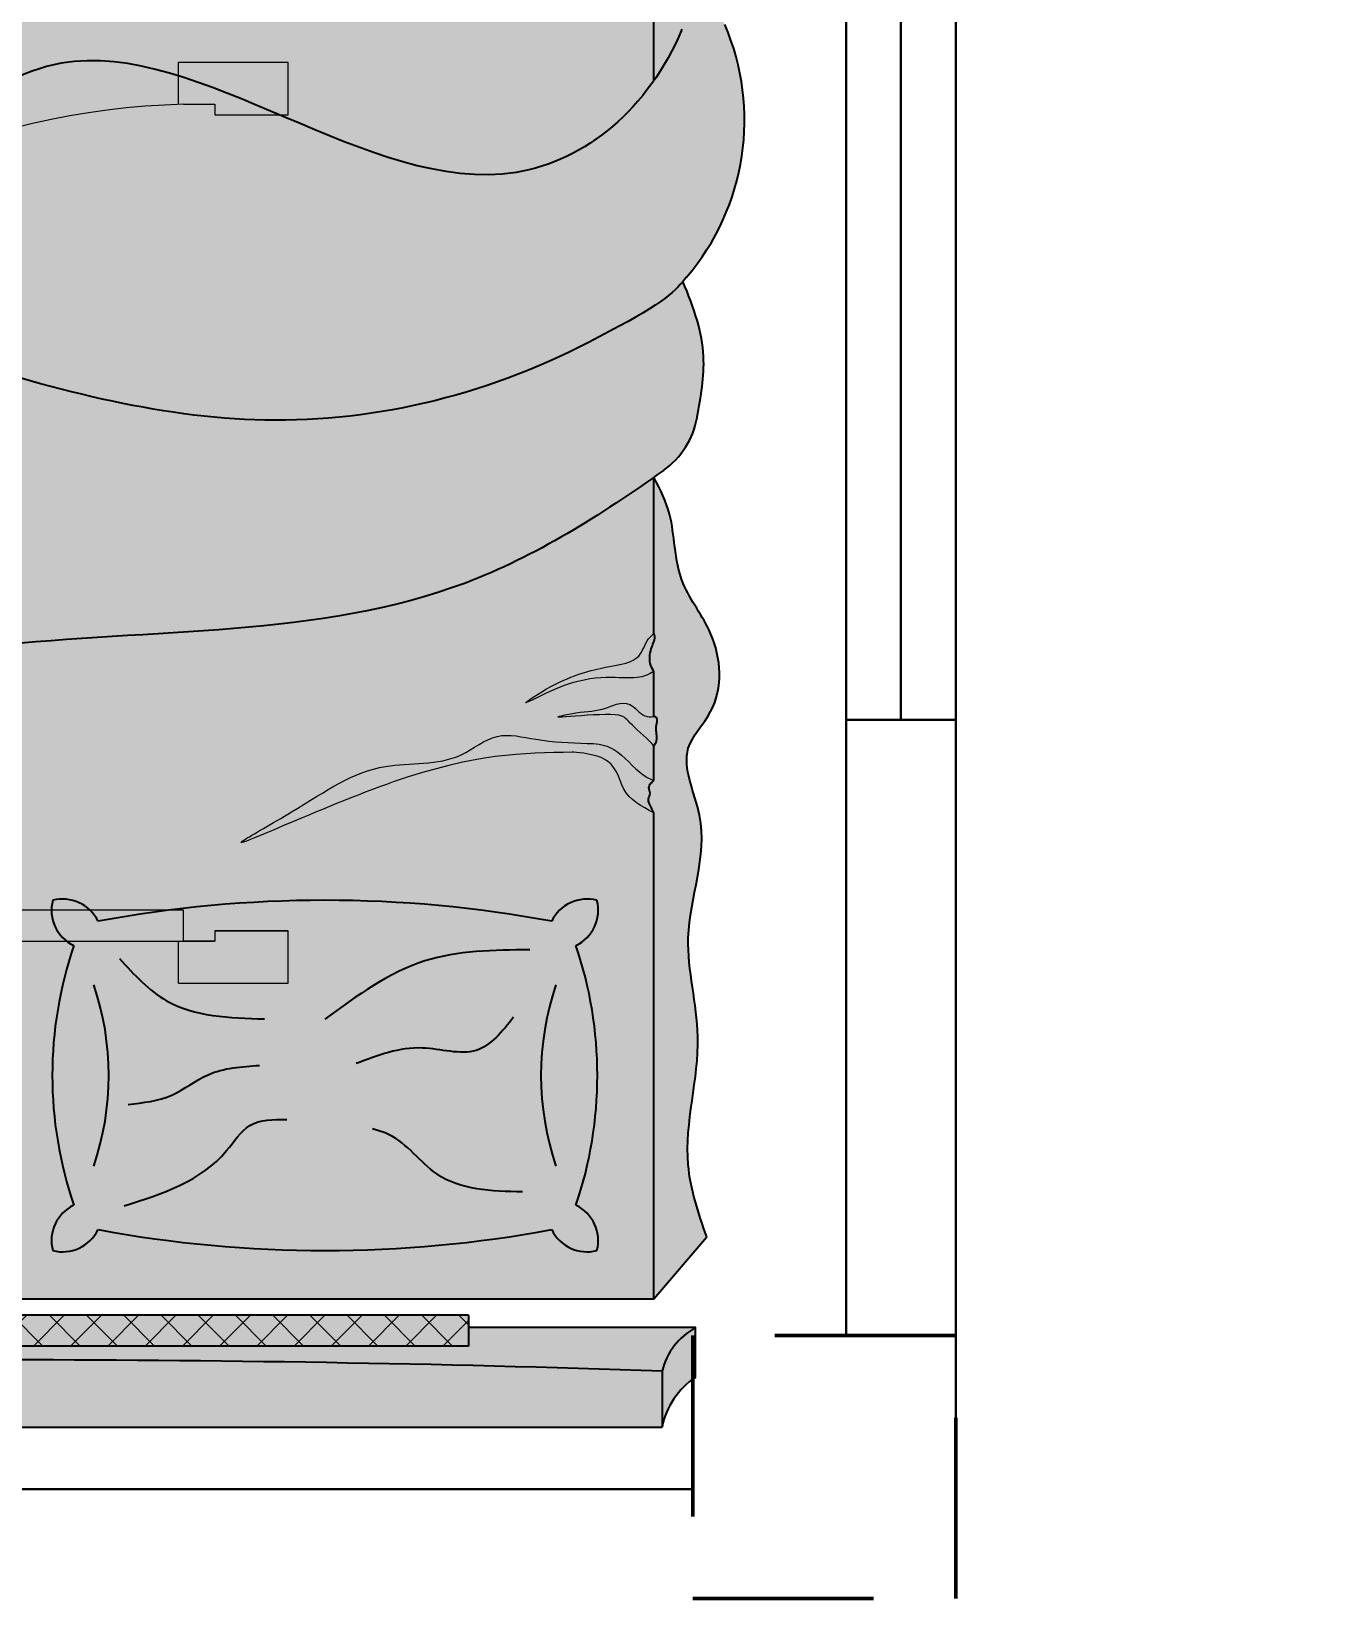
# Model space of a CAD drawing. Header units: inches. Extents: x 64086 to 138972, y -13497 to 16809.
# Drawn here: x 100528.3 to 100587.5, y -9077.8 to -9006.3 of the extents above; entities that cross this region are included whole.
import ezdxf

# ---------------------------------------------------------------- set-up
doc = ezdxf.new("R2010")
doc.units = ezdxf.units.IN
doc.header["$LTSCALE"] = 0.5
doc.header["$MEASUREMENT"] = 0
doc.header["$PDMODE"] = 2
doc.linetypes.add('DASHED', pattern=[0.75, 0.5, -0.25])
for name, color, linetype, lineweight in [('Boundary', 6, 'DASHED', 50), ('DIM', 5, 'Continuous', 13), ('estofado', 7, 'Continuous', 25), ('Light fixture', 5, 'Continuous', 13), ('railing', 30, 'Continuous', 15), ('Sheet', 7, 'Continuous', 30), ('WALL', 7, 'Continuous', 30)]:
    doc.layers.add(name, color=color, linetype=linetype, lineweight=lineweight)
doc.styles.get("Standard").update_dxf_attribs({"font": 'ARIALNB.TTF'})
doc.dimstyles.new('Column Dim', dxfattribs={"dimtxt": 9, "dimasz": 1.5, "dimexe": 13.25, "dimexo": 11, "dimgap": 1, "dimtad": 0, "dimdec": 1, "dimzin": 0, "dimdsep": 46, "dimlunit": 4, "dimtxsty": 'Standard', "dimblk": 'DIM', "dimcen": 0, "dimse1": 1, "dimse2": 1, "dimclrd": 5, "dimclre": 5, "dimclrt": 7, "dimadec": 0, "dimazin": 0, "dimtfac": 1, "dimtdec": 1, "dimtofl": 0, "dimtmove": 2, "dimatfit": 3, "dimldrblk": 'DIM', "dimfxl": 1, "dimtolj": 1, "dimtzin": 0, "dimarcsym": 0})

# ---------------------------------------------------------------- blocks, each defined once
blk = doc.blocks.new('Cama Box Regencia LOLA')
at = {"layer": 'estofado', "lineweight": 5, "ltscale": 0.2}
h = blk.add_hatch(color=256, dxfattribs=at)
h.dxf.hatch_style = 1
h.set_gradient(color1=(139, 102, 75), color2=(43, 31, 23), one_color=1, tint=0.1299999952316284)
h.paths.add_polyline_path([(-0.8097611300671588, -0.06764348262976227), (-0.8097611300671588, 0, -0.1973270565007711), (-0.8500000000000227, -0.06000000000011596), (-0.8500000000000227, -0.1200000000000045, 0.2083477308151313)])
h = blk.add_hatch(color=256, dxfattribs=at)
h.dxf.hatch_style = 1
h.set_gradient(color1=(139, 102, 75), color2=(43, 31, 23), one_color=1, tint=0.1299999952316284, name='CURVED')
h.paths.add_polyline_path([(0.8097611300672725, 0), (-0.8097611300671588, 0), (-0.8097611300671588, -0.06764348262970543, 0.01663836806749312), (0.8097611300672725, -0.0676434823212162)])
h = blk.add_hatch(color=256, dxfattribs=at)
h.dxf.hatch_style = 1
h.set_gradient(color1=(139, 102, 75), color2=(43, 31, 23), one_color=1, tint=0.1299999952316284, name='INVCURVED')
h.paths.add_polyline_path([(0.8097611299908749, -0.06764348232377415, -0.0166383680667078), (-0.8097611300671588, -0.06764348262976227, -0.2083477308153698), (-0.8500000000001364, -0.1200000000000045), (-0.5763381074484641, -0.1200000000000045), (-0.5763381074485778, -0.0977075818103117), (0.5763381073808205, -0.0977075818103117), (0.5763381073808205, -0.1200000000000045), (0.8500000000000227, -0.1200000000000045, -0.2083477318100794)])
h = blk.add_hatch(color=256, dxfattribs=at)
h.dxf.hatch_style = 1
h.set_gradient(color1=(139, 102, 75), color2=(198, 169, 149), one_color=1, tint=0.6800000071525574, name='CYLINDER')
h.paths.add_polyline_path([(0.5763381073808205, -0.09770758181036854), (-0.5763381074484641, -0.0977075818103117), (-0.5763381074485778, -0.1348263709859339), (0.5763381073808205, -0.134826370985877)])
h = blk.add_hatch(dxfattribs=at)
h.set_pattern_fill('ANSI37,_O', color=256, scale=0.01)
h.set_pattern_definition([(45, (-24.74368160026529, -44.17612681992631), (-0.02245064030267288, 0.02245064030267288), []), (135, (-24.74368160026529, -44.17612681992631), (-0.02245064030267288, -0.02245064030267288), [])])
h.paths.add_polyline_path([(0.5763381073808205, -0.09770758181036854), (-0.5763381074484641, -0.0977075818103117), (-0.5763381074485778, -0.1348263709859339), (0.5763381073808205, -0.134826370985877)])
h = blk.add_hatch(color=256, dxfattribs=at)
h.dxf.hatch_style = 1
h.set_gradient(color1=(240, 232, 219), color2=(213, 190, 154), one_color=1, tint=0.7200000286102295)
edge = h.paths.add_edge_path()
edge.add_line((-0.8000000000000682, -0.1548023628405417), (-0.863597199697665, -0.2293271111754507))
edge.add_spline(control_points=[(-0.8635971996977787, -0.2293271111754507), (-0.8537222782123308, -0.258285373872468), (-0.8269013755602828, -0.3369378214810581), (-0.867491287656776, -0.459593275833015), (-0.8253488717912205, -0.6001498518888297), (-0.8771423076391329, -0.7139760714239287), (-0.8243323781925938, -0.8129899320257437), (-0.8850449872877562, -0.8716602542656915), (-0.879518062107536, -0.9542863467743246), (-0.8339551707063038, -1.008464155856984), (-0.824567292460074, -1.0599846301198), (-0.8208601923470269, -1.10465588717409), (-0.8073908324747663, -1.131238421004809), (-0.7999999999999545, -1.1458246415948)], knot_values=[0, 0, 0, 0, 0.09018023105643881, 0.2449351320798513, 0.3646438241986237, 0.5132330690395209, 0.5950634960661151, 0.646820388242338, 0.740988272125753, 0.8098674202588054, 0.8551784313864677, 0.8950360916221497, 0.9434986994854019, 0.9434986994854019, 0.9434986994854019, 0.9434986994854019], degree=3, periodic=0)
edge.add_line((-0.7999999999999545, -1.145824641594857), (-0.7999999999999545, -0.9571831923306604))
edge.add_spline(control_points=[(-0.8000000000001819, -0.9571831923294098), (-0.8003674620557604, -0.9560020588672273), (-0.8014778173377408, -0.9524330433489467), (-0.799534669348418, -0.9460450666617248), (-0.7963405736333016, -0.9382358308520793), (-0.7944188048602427, -0.928904014738464), (-0.7953122817383473, -0.919068339148339), (-0.7985341887020923, -0.9137677522519994), (-0.7999999999999545, -0.911356242470788)], knot_values=[0, 0, 0, 0, 0.003660913003178494, 0.01106213289003575, 0.01903160760236745, 0.02928736128191212, 0.03932861524520086, 0.04771003989559683, 0.04771003989559683, 0.04771003989559683, 0.04771003989559683], degree=3, periodic=0)
edge.add_line((-0.8000000000000682, -0.9113562424705037), (-0.7999999999999545, -0.8573491405791174))
edge.add_spline(control_points=[(-0.7999999999999545, -0.8573491405791174), (-0.8011509914009594, -0.8570771933481751), (-0.804102924754261, -0.8563797336621519), (-0.8039036519178353, -0.8498286502876908), (-0.8010279369466389, -0.841359554256826), (-0.805623441450507, -0.8302818657685407), (-0.8013184817582442, -0.8238273834048186), (-0.7999999999999545, -0.8218505664625013)], knot_values=[0, 0, 0, 0, 0.00323058810341826, 0.008285449190587369, 0.01595143776938798, 0.03158668717773788, 0.03848939718788134, 0.03848939718788134, 0.03848939718788134, 0.03848939718788134], degree=3, periodic=0)
edge.add_line((-0.7999999999999545, -0.8218505664625582), (-0.7999999999999545, -0.7800193173444541))
edge.add_spline(control_points=[(-0.7999999999999545, -0.7800193173443404), (-0.7985416092056994, -0.7788853679199974), (-0.7956241855360986, -0.7766169698310819), (-0.7929439183725435, -0.7707329795046576), (-0.7969680334608711, -0.7644035258254576), (-0.7912681985083054, -0.7566015403456845), (-0.7963938877088594, -0.7483952775559715), (-0.798936373489596, -0.7431699116222603), (-0.7999999999998408, -0.740983925853925)], knot_values=[0, 0, 0, 0, 0.005548127908248948, 0.01109869847316836, 0.01747460509478682, 0.02515561728524743, 0.03551924628982295, 0.04297298497359907, 0.04297298497359907, 0.04297298497359907, 0.04297298497359907], degree=3, periodic=0)
edge.add_line((-0.7999999999999545, -0.740983925853584), (-0.8000000000000682, -0.1548023628405417))
h = blk.add_hatch(color=256, dxfattribs=at)
h.dxf.hatch_style = 1
h.set_gradient(color1=(240, 232, 219), color2=(213, 190, 154), one_color=1, tint=0.7200000286102295, name='CURVED')
edge = h.paths.add_edge_path()
edge.add_spline(control_points=[(0.343533776195045, -0.8455058148597345), (0.2879313990920309, -0.8167160606696484), (0.2054770794474052, -0.7744470032542381), (0.09541933947593861, -0.7742416952675626), (-0.08853635023285733, -0.7276964167006668), (0.2428192566063672, -0.7672518992321216), (0.345087521536243, -0.8076697826234067), (0.3825206986321064, -0.8228555492498799)], knot_values=[0.005631510335742829, 0.005631510335742829, 0.005631510335742829, 0.005631510335742829, 0.1860138916206105, 0.2660015162584448, 0.3570871810327863, 0.5963901805690979, 0.7397317389089879, 0.7397317389089879, 0.7397317389089879, 0.7397317389089879], degree=3, periodic=0)
edge.add_spline(control_points=[(0.3825206986325611, -0.8228555492497662), (0.3974221570828149, -0.8135511441712424), (0.4121061736600495, -0.8037181558521524), (0.426684990653257, -0.7937075488799223)], knot_values=[1.358237767273279, 1.358237767273279, 1.358237767273279, 1.358237767273279, 1.409915662372559, 1.409915662372559, 1.409915662372559, 1.409915662372559], degree=3, periodic=0)
edge.add_spline(control_points=[(0.4266849905698109, -0.7937075489369931), (0.3998777739682282, -0.7821381809783361), (0.3476761897024971, -0.7634757898491671), (0.2670618099601825, -0.7565375622627357), (0.08357250727965493, -0.7192994417154637), (0.288524529784695, -0.7446405493717521), (0.4247448861246994, -0.7759943071475277), (0.4449816270193878, -0.7810438091316882)], knot_values=[0.1043639306803623, 0.1043639306803623, 0.1043639306803623, 0.1043639306803623, 0.1896363068641149, 0.2696239315019491, 0.3607095962762907, 0.6000125958126024, 0.6446217338078728, 0.6446217338078728, 0.6446217338078728, 0.6446217338078728], degree=3, periodic=0)
edge.add_spline(control_points=[(0.4449816270197289, -0.7810438091316882), (0.5029779388527231, -0.7406836481117693), (0.5966687145296419, -0.6736247633211292), (0.7071737530245628, -0.6656573253703186), (0.75170124833312, -0.667223830225339)], knot_values=[1.431590322817981, 1.431590322817981, 1.431590322817981, 1.431590322817981, 1.63814180148235, 1.770695287284994, 1.770695287284994, 1.770695287284994, 1.770695287284994], degree=3, periodic=0)
edge.add_arc((0.7481853615017826, -0.7671620038117339), 0.09999999999998879, 58.79200339781369, 87.98512997550938, ccw=False)
edge.add_line((0.8000000000000682, -0.6816328085782288), (0.8000000000000682, -0.154802362840428))
edge.add_line((0.8000000000000682, -0.154802362840428), (-0.7999999999999545, -0.154802362840428))
edge.add_line((-0.7999999999999545, -0.154802362840428), (-0.8000000000000682, -0.7409839258539819))
edge.add_spline(control_points=[(-0.7999999999998408, -0.740983925853925), (-0.7846451382113173, -0.74846387981205), (-0.7568940913494089, -0.7651582159765553), (-0.7559936909002545, -0.8096905380045314), (-0.7049413305308008, -0.8142555457367848), (-0.7013836936888538, -0.8139988647640735)], knot_values=[0.01222675870208364, 0.01222675870208364, 0.01222675870208364, 0.01222675870208364, 0.05947207820720335, 0.1062176618094138, 0.134458043575382, 0.134458043575382, 0.134458043575382, 0.134458043575382], degree=3, periodic=0)
edge.add_spline(control_points=[(-0.7013836936890812, -0.8139988647637892), (-0.6428309483887915, -0.8132695376718857), (-0.532520673001045, -0.8118955240036598), (-0.2390712668254764, -0.6717984706609172), (-0.3892411364554391, -0.7557901092520751), (-0.4591093260188472, -0.8070101468627513), (-0.5571511178645778, -0.7956527504697419), (-0.6084979509756749, -0.8409486634728296), (-0.663249805015198, -0.8266781836207997), (-0.6991149398675134, -0.8254126024436914), (-0.719552182989446, -0.8246914287938125)], knot_values=[0, 0, 0, 0, 0.2187005959148063, 0.4120203559900679, 0.4786136596093368, 0.604644403333072, 0.6969970394608518, 0.7456449795902802, 0.7925683322559657, 0.8547274388453193, 0.8547274388453193, 0.8547274388453193, 0.8547274388453193], degree=3, periodic=0)
edge.add_spline(control_points=[(-0.719552182978191, -0.8246914287921641), (-0.7293124663336812, -0.8248308281530967), (-0.7545977292818407, -0.8216412233076653), (-0.7742556984202338, -0.794819860189591), (-0.7939222919129634, -0.7820064600295495), (-0.7999999999998408, -0.7800193173443404)], knot_values=[0.1564883932805935, 0.1564883932805935, 0.1564883932805935, 0.1564883932805935, 0.184397548386913, 0.2313764834161266, 0.2505984550882281, 0.2505984550882281, 0.2505984550882281, 0.2505984550882281], degree=3, periodic=0)
edge.add_line((-0.8000000000000682, -0.7800193173444541), (-0.7999999999999545, -0.8218505664627287))
edge.add_spline(control_points=[(-0.7999999999999545, -0.8218505664625013), (-0.7938082505512511, -0.8290217081292894), (-0.7673857405620765, -0.8512914803976059), (-0.761910968346001, -0.8661369353891359), (-0.6555700939965163, -0.8510070218793544), (-0.7139793977868294, -0.8637526923380392), (-0.7379026254519658, -0.8623504601624177), (-0.7688129786438367, -0.8813042143888197), (-0.7854260296310258, -0.8561610219318254), (-0.7961930533253962, -0.8566031243811949), (-0.7999999999999545, -0.8573491405791174)], knot_values=[0.05957432218761405, 0.05957432218761405, 0.05957432218761405, 0.05957432218761405, 0.08075289116965, 0.1037414994169835, 0.1697200936249023, 0.1760361327243865, 0.2071371586311508, 0.2404744334261798, 0.2623408547027293, 0.2736604507987723, 0.2736604507987723, 0.2736604507987723, 0.2736604507987723], degree=3, periodic=0)
edge.add_line((-0.7999999999999545, -0.8573491405791174), (-0.8000000000000682, -0.9113562424721522))
edge.add_spline(control_points=[(-0.8000000000000682, -0.9113562424720385), (-0.7937204054647964, -0.9077594990848183), (-0.7710343135782978, -0.897879806532103), (-0.721306246807444, -0.9144666877443228), (-0.6268586829058904, -0.862430497409548), (-0.6896594748232019, -0.9045634991654197), (-0.7483442493064558, -0.9189273406958591), (-0.7835301183422416, -0.9229204327932621), (-0.7896301351460124, -0.9477657000142585), (-0.7975786973822778, -0.955260590410262), (-0.8000000000001819, -0.9571831923294098)], knot_values=[0.01385602633741752, 0.01385602633741752, 0.01385602633741752, 0.01385602633741752, 0.03487377758361038, 0.08886669095460016, 0.1078792274429341, 0.1267378491223226, 0.1587140219647659, 0.1937574699451985, 0.2174867851300671, 0.2267221218327879, 0.2267221218327879, 0.2267221218327879, 0.2267221218327879], degree=3, periodic=0)
edge.add_line((-0.7999999999999545, -0.9571831923292962), (-0.7999999999999545, -1.145824641594743))
edge.add_spline(control_points=[(-0.8000000000002956, -1.145824641594913), (-0.7271039467997298, -1.094596787649039), (-0.4885706936571523, -0.9465888221489536), (-0.07016409022253356, -0.9707493165000187), (0.237911901821235, -0.902164522332157), (0.3435337762145991, -0.8455058148431931)], knot_values=[0.1168958193629841, 0.1168958193629841, 0.1168958193629841, 0.1168958193629841, 0.3797203297758732, 0.9577018633805092, 1.313793384435871, 1.313793384435871, 1.313793384435871, 1.313793384435871], degree=3, periodic=0)
h.paths.add_polyline_path([(-0.6766340706021765, -0.6101327540145576, -0.3575266660906883), (-0.7312746368313583, -0.6354535276154252, -0.3575266660894137), (-0.7059538632299791, -0.5808129613865844, -0.1647847126465284), (-0.7059538632300928, -0.2676124402649407, -0.3575266660890756), (-0.7312746368312446, -0.2129718740360431, -0.3575266660908716), (-0.6766340706020628, -0.2382926476369676, -0.09256070439663334), (-0.1295169377724505, -0.2382926476369107, -0.3575266660898965), (-0.07487637154338245, -0.2129718740360431, -0.3575266660894428), (-0.1001971451446479, -0.2676124402649407, -0.1647847126465285), (-0.1001971451445343, -0.5808129613865844, -0.3575266660890756), (-0.07487637154338245, -0.635453527615482, -0.3575266660898963), (-0.1295169377724505, -0.6101327540146144, -0.09256070439665308)], flags=16)
h.paths.add_polyline_path([(0.07487637154338245, -0.6354535276157094, -0.3575266660910266), (0.1001971451446479, -0.5808129613865844, -0.1647847126465284), (0.1001971451445343, -0.2676124402649407, -0.3575266660890757), (0.07487637154338245, -0.2129718740360431, -0.3575266660898963), (0.1295169377724505, -0.2382926476369107, -0.0925607043966334), (0.6766340706020628, -0.2382926476369676, -0.3575266660908717), (0.7312746368312446, -0.2129718740360431, -0.3575266660894426), (0.7059538632299791, -0.2676124402649407, -0.1647847126465283), (0.7059538632300928, -0.5808129613865844, -0.3575266660890756), (0.7312746368312446, -0.635453527615482, -0.3575266660908716), (0.6766340706020628, -0.6101327540145576, -0.09256070439663351), (0.1295169377724505, -0.6101327540146144, -0.3575266660906303)], flags=16)
h = blk.add_hatch(color=256, dxfattribs=at)
h.dxf.hatch_style = 1
h.set_gradient(color1=(106, 82, 42), color2=(160, 123, 64), one_color=1, tint=0.4399999976158142, name='CURVED')
h.paths.add_polyline_path([(-0.1001971451445343, -0.2676124402650544, 0.3575266660914516), (-0.07487637154338245, -0.2129718740358157, 0.3575266660906303), (-0.1295169377724505, -0.2382926476369107, 0.09256070439663334), (-0.6766340706020628, -0.2382926476369676, 0.3575266660908717), (-0.7312746368312446, -0.2129718740360431, 0.3575266660886796), (-0.7059538632300928, -0.2676124402648838, 0.1647847126464969), (-0.7059538632300928, -0.5808129613864708, 0.3575266660910845), (-0.7312746368311309, -0.6354535276157094, 0.3575266660898384), (-0.6766340706021765, -0.6101327540146144, 0.09256070439665308), (-0.1295169377724505, -0.6101327540146144, 0.3575266660898963), (-0.07487637154338245, -0.635453527615482, 0.3575266660883126), (-0.1001971451444206, -0.5808129613866413, 0.164784712646497)])
h = blk.add_hatch(color=256, dxfattribs=at)
h.dxf.hatch_style = 1
h.set_gradient(color1=(206, 178, 131), color2=(227, 212, 186), one_color=1, tint=0.8100000023841858, name='CYLINDER')
edge = h.paths.add_edge_path()
edge.add_arc((0.7481853614966667, -0.7671620038115634), 0.0999999999999888, 342.0511336145293, 447.9851299725767)
edge.add_spline(control_points=[(0.75170124833312, -0.667223830225339), (0.7071737530245628, -0.6656573253703186), (0.5966687145298692, -0.6736247633211292), (0.5029779388527231, -0.7406836481117125), (0.4449816270195015, -0.7810438091316314)], knot_values=[1.431590322817835, 1.431590322817835, 1.431590322817835, 1.431590322817835, 1.564143808620479, 1.770695287284994, 1.770695287284994, 1.770695287284994, 1.770695287284994], degree=3, periodic=0)
edge.add_spline(control_points=[(0.4449816270195015, -0.7810438091316314), (0.4388957332065502, -0.7852790380018178), (0.4327996148541615, -0.7895089160493285), (0.4266849906533707, -0.7937075488798087)], knot_values=[1.409915662372815, 1.409915662372815, 1.409915662372815, 1.409915662372815, 1.431590322817835, 1.431590322817835, 1.431590322817835, 1.431590322817835], degree=3, periodic=0)
edge.add_spline(control_points=[(0.4266849906533707, -0.7937075488798087), (0.4121061736600495, -0.8037181558521524), (0.3974221570825875, -0.8135511441712993), (0.38252069863222, -0.8228555492498799)], knot_values=[1.358237767273037, 1.358237767273037, 1.358237767273037, 1.358237767273037, 1.409915662372815, 1.409915662372815, 1.409915662372815, 1.409915662372815], degree=3, periodic=0)
edge.add_line((0.3825206986330159, -0.8228555492493115), (0.343533776286904, -0.8455058148063586))
edge.add_spline(control_points=[(0.3435337761924302, -0.8455058148550165), (0.2379119018048641, -0.902164522335795), (-0.07016409023117376, -0.9707493164995071), (-0.4885706936571523, -0.9465888221488967), (-0.7271039467997298, -1.094596787649039), (-0.8000000000000682, -1.145824641594743)], knot_values=[0.1168958193630798, 0.1168958193630798, 0.1168958193630798, 0.1168958193630798, 0.472987340393773, 1.050968873998409, 1.313793384411202, 1.313793384411202, 1.313793384411202, 1.313793384411202], degree=3, periodic=0)
edge.add_spline(control_points=[(-0.8000000000000682, -1.145824641594743), (-0.8038896190357718, -1.148558079512441), (-0.8077744942224854, -1.151305646504738), (-0.8116551946761774, -1.1540656475172)], knot_values=[0.1028719158199011, 0.1028719158199011, 0.1028719158199011, 0.1028719158199011, 0.1168958193630799, 0.1168958193630799, 0.1168958193630799, 0.1168958193630799], degree=3, periodic=0)
edge.add_arc((-0.7536973518524519, -1.235557294053706), 0.1000000000000352, 125.4208969883762, 169.6981795679069)
edge.add_spline(control_points=[(-0.852085287466366, -1.217673946333093), (-0.8521399740518518, -1.217974812833916), (-0.8565649010855623, -1.242328483616745), (-0.8662697220019027, -1.297321141147904), (-0.8487158298532904, -1.348967421722421), (-0.8348745804664759, -1.381844109035796)], knot_values=[0.3128349436863077, 0.3128349436863077, 0.3128349436863077, 0.3128349436863077, 0.3137509534211996, 0.386958004641742, 0.4759027329026081, 0.4759027329026081, 0.4759027329026081, 0.4759027329026081], degree=3, periodic=0)
edge.add_spline(control_points=[(-0.8348745804664759, -1.38184410903591), (-0.8226532004149476, -1.36782329839906), (-0.8056354908857202, -1.352141651537124), (-0.7460155199962628, -1.321708020003371)], knot_values=[0.006245697065623623, 0.006245697065623623, 0.006245697065623623, 0.006245697065623623, 0.05547592591471932, 0.05547592591471932, 0.05547592591471932, 0.05547592591471932], degree=3, periodic=0)
edge.add_spline(control_points=[(-0.7460155200169538, -1.321708019985465), (-0.6188339616464873, -1.250809435742781), (-0.3488365122128698, -1.179158668568903), (0.03381488489310414, -1.279726484458706), (0.3977250465933366, -1.412092721352792), (0.6449024721503065, -1.106270719748693), (0.7873766543807506, -1.256744909425322), (0.8547271521993025, -1.327877176513539)], knot_values=[0.09918525235884462, 0.09918525235884462, 0.09918525235884462, 0.09918525235884462, 0.5236467270390676, 0.9270872950244264, 1.289918234564769, 1.564439021262726, 1.810554634340499, 1.810554634340499, 1.810554634340499, 1.810554634340499], degree=3, periodic=0)
edge.add_arc((0.5509678495186563, -1.223443291813453), 0.3212104454069235, 341.0267878798242, 383.7782184284114)
edge.add_arc((1.292676354991499, -0.9435407756057543), 0.4723459732861395, 162.0511336103901, 198.5657216587826, ccw=False)
h = blk.add_hatch(color=256, dxfattribs=at)
h.dxf.hatch_style = 1
h.set_gradient(color1=(240, 232, 219), color2=(137, 106, 57), one_color=1, tint=0.3799999952316284, name='CURVED')
edge = h.paths.add_edge_path()
edge.add_spline(control_points=[(-0.719552182989446, -0.8246914287938125), (-0.6991149398675134, -0.8254126024436914), (-0.663249805015198, -0.8266781836207997), (-0.6084979509756749, -0.8409486634728296), (-0.5571511178645778, -0.7956527504697419), (-0.4591093260188472, -0.8070101468627513), (-0.3892411364554391, -0.7557901092520751), (-0.2390712668254764, -0.6717984706609172), (-0.532520673001045, -0.8118955240036598), (-0.6428309483887915, -0.8132695376718857), (-0.7013836936890812, -0.8139988647637892)], knot_values=[0, 0, 0, 0, 0.06215910658935364, 0.1090824592550391, 0.1577303993844675, 0.2500830355122473, 0.3761137792359825, 0.4427070828552514, 0.636026842930513, 0.8547274388453193, 0.8547274388453193, 0.8547274388453193, 0.8547274388453193], degree=3, periodic=0)
edge.add_spline(control_points=[(-0.7013836936888538, -0.8139988647640735), (-0.7049413305308008, -0.8142555457367848), (-0.7559936909002545, -0.8096905380045314), (-0.7568940913494089, -0.7651582159765553), (-0.7846451382113173, -0.74846387981205), (-0.7999999999998408, -0.740983925853925)], knot_values=[0.01222675870208365, 0.01222675870208365, 0.01222675870208365, 0.01222675870208365, 0.04046714046805186, 0.08721272407026232, 0.134458043575382, 0.134458043575382, 0.134458043575382, 0.134458043575382], degree=3, periodic=0)
edge.add_spline(control_points=[(-0.7999999999998408, -0.740983925853925), (-0.798936373489596, -0.7431699116222603), (-0.7963938877088594, -0.7483952775559715), (-0.7912681985083054, -0.7566015403456845), (-0.7969680334608711, -0.7644035258254576), (-0.7929439183725435, -0.7707329795046576), (-0.7956241855360986, -0.7766169698310819), (-0.7985416092056994, -0.7788853679199974), (-0.7999999999999545, -0.7800193173443404)], knot_values=[0, 0, 0, 0, 0.007453738683776123, 0.01781736768835163, 0.02549837987881225, 0.03187428650043071, 0.03742485706535012, 0.04297298497359907, 0.04297298497359907, 0.04297298497359907, 0.04297298497359907], degree=3, periodic=0)
edge.add_spline(control_points=[(-0.7999999999998408, -0.7800193173443404), (-0.7939222919129634, -0.7820064600295495), (-0.7742556984202338, -0.794819860189591), (-0.7545977292818407, -0.8216412233076653), (-0.7293124663336812, -0.8248308281530967), (-0.719552182978191, -0.8246914287921641)], knot_values=[0.1564883932805935, 0.1564883932805935, 0.1564883932805935, 0.1564883932805935, 0.175710364952695, 0.2226892999819086, 0.2505984550882281, 0.2505984550882281, 0.2505984550882281, 0.2505984550882281], degree=3, periodic=0)
h = blk.add_hatch(color=256, dxfattribs=at)
h.dxf.hatch_style = 1
h.set_gradient(color1=(240, 232, 219), color2=(137, 106, 57), one_color=1, tint=0.3799999952316284, name='CURVED')
edge = h.paths.add_edge_path()
edge.add_spline(control_points=[(0.3825206986321064, -0.8228555492498799), (0.345087521536243, -0.8076697826234067), (0.2428192566063672, -0.7672518992321216), (-0.08853635023285733, -0.7276964167006668), (0.09541933947593861, -0.7742416952675626), (0.2054770794474052, -0.7744470032542381), (0.2879313990920309, -0.8167160606696484), (0.343533776195045, -0.8455058148597345)], knot_values=[0.005631510335742784, 0.005631510335742784, 0.005631510335742784, 0.005631510335742784, 0.1489730686756328, 0.3882760682119444, 0.479361732986286, 0.5593493576241202, 0.7397317389089879, 0.7397317389089879, 0.7397317389089879, 0.7397317389089879], degree=3, periodic=0)
edge.add_line((0.343533776195045, -0.8455058148597914), (0.3825206986321064, -0.8228555492498799))
h = blk.add_hatch(color=256, dxfattribs=at)
h.dxf.hatch_style = 1
h.set_gradient(color1=(240, 232, 219), color2=(137, 106, 57), one_color=1, tint=0.3799999952316284, name='CURVED')
edge = h.paths.add_edge_path()
edge.add_spline(control_points=[(-0.7999999999999545, -0.8573491405791174), (-0.7961930533253962, -0.8566031243811949), (-0.7854260296310258, -0.8561610219318254), (-0.7688129786438367, -0.8813042143888197), (-0.7379026254519658, -0.8623504601624177), (-0.7139793977868294, -0.8637526923380392), (-0.6555700939965163, -0.8510070218793544), (-0.761910968346001, -0.8661369353891359), (-0.7673857405620765, -0.8512914803976059), (-0.7938082505512511, -0.8290217081292894), (-0.7999999999999545, -0.8218505664625013)], knot_values=[0.05957432218761405, 0.05957432218761405, 0.05957432218761405, 0.05957432218761405, 0.0708939182836571, 0.0927603395602066, 0.1260976143552356, 0.1571986402619999, 0.1635146793614841, 0.2294932735694029, 0.2524818818167364, 0.2736604507987723, 0.2736604507987723, 0.2736604507987723, 0.2736604507987723], degree=3, periodic=0)
edge.add_spline(control_points=[(-0.7999999999999545, -0.8218505664625013), (-0.8013184817582442, -0.8238273834048186), (-0.805623441450507, -0.8302818657685407), (-0.8010279369466389, -0.841359554256826), (-0.8039036519178353, -0.8498286502876908), (-0.804102924754261, -0.8563797336621519), (-0.8011509914009594, -0.8570771933481751), (-0.7999999999999545, -0.8573491405791174)], knot_values=[0, 0, 0, 0, 0.00690271001014346, 0.02253795941849335, 0.03020394799729397, 0.03525880908446308, 0.03848939718788134, 0.03848939718788134, 0.03848939718788134, 0.03848939718788134], degree=3, periodic=0)
h = blk.add_hatch(color=256, dxfattribs=at)
h.dxf.hatch_style = 1
h.set_gradient(color1=(240, 232, 219), color2=(137, 106, 57), one_color=1, tint=0.3799999952316284, name='CURVED')
edge = h.paths.add_edge_path()
edge.add_spline(control_points=[(-0.8000000000001819, -0.9571831923294098), (-0.7975786973822778, -0.955260590410262), (-0.7896301351460124, -0.9477657000142585), (-0.7835301183422416, -0.9229204327932621), (-0.7483442493064558, -0.9189273406958591), (-0.6896594748232019, -0.9045634991654197), (-0.6268586829058904, -0.862430497409548), (-0.721306246807444, -0.9144666877443228), (-0.7710343135782978, -0.897879806532103), (-0.7937204054647964, -0.9077594990848183), (-0.8000000000000682, -0.9113562424720385)], knot_values=[0.01385602633741753, 0.01385602633741753, 0.01385602633741753, 0.01385602633741753, 0.02309136304013831, 0.04682067822500691, 0.08186412620543948, 0.1138402990478828, 0.1326989207272713, 0.1517114572156052, 0.205704370586595, 0.2267221218327879, 0.2267221218327879, 0.2267221218327879, 0.2267221218327879], degree=3, periodic=0)
edge.add_spline(control_points=[(-0.7999999999999545, -0.911356242470788), (-0.7985341887020923, -0.9137677522519994), (-0.7953122817383473, -0.919068339148339), (-0.7944188048602427, -0.928904014738464), (-0.7963405736333016, -0.9382358308520793), (-0.799534669348418, -0.9460450666617248), (-0.8014778173377408, -0.9524330433489467), (-0.8003674620557604, -0.9560020588672273), (-0.8000000000001819, -0.9571831923294098)], knot_values=[0, 0, 0, 0, 0.008381424650395966, 0.01842267861368471, 0.02867843229322938, 0.03664790700556108, 0.04404912689241833, 0.04771003989559683, 0.04771003989559683, 0.04771003989559683, 0.04771003989559683], degree=3, periodic=0)
h = blk.add_hatch(color=256, dxfattribs=at)
h.dxf.hatch_style = 1
h.set_gradient(color1=(206, 178, 131), color2=(233, 221, 200), one_color=1, tint=0.8500000238418579, name='CURVED')
edge = h.paths.add_edge_path()
edge.add_spline(control_points=[(0.9233883396182136, -2.254908822900802), (0.9143712174658276, -2.237158585978875), (0.8971704820246487, -2.203298877287921), (0.929510580184342, -2.140290914518346), (0.8486515681192941, -2.109578611482391), (0.9047062348403188, -2.046222426005954), (0.8299480774321637, -1.990932361540615), (0.938747920058745, -1.926924968017261), (0.8590435458045249, -1.86767849203585), (0.8322262745575699, -1.826028043643362), (0.8247981799574973, -1.810442049687992)], knot_values=[0, 0, 0, 0, 0.05758329000353637, 0.1098437972159638, 0.1698138218664433, 0.2255174829302509, 0.2824861515521905, 0.3632291183773252, 0.45098420656959, 0.5012091817853866, 0.5012091817853866, 0.5012091817853866, 0.5012091817853866], degree=3, periodic=0)
edge.add_spline(control_points=[(0.8247981799572699, -1.810442049688447), (0.851243023799384, -1.769990096378137), (0.8869160776755507, -1.705010622333873), (0.9070359522544322, -1.586338752195843), (0.8536462472426365, -1.488247672851344), (0.8944567470317679, -1.387739666353696), (0.8643796102055603, -1.342420998864782), (0.8547271521993025, -1.327877176513539)], knot_values=[0, 0, 0, 0, 0.1438744691785906, 0.2224893870322766, 0.3492927143212738, 0.4561786976395368, 0.5066917301592303, 0.5066917301592303, 0.5066917301592303, 0.5066917301592303], degree=3, periodic=0)
edge.add_spline(control_points=[(0.8547271521993025, -1.327877176513539), (0.7873766543807506, -1.256744909425322), (0.6449024721503065, -1.106270719748693), (0.3977250465933366, -1.412092721352792), (0.03381488489310414, -1.279726484458706), (-0.3488365122128698, -1.179158668568903), (-0.6188339616464873, -1.250809435742781), (-0.7460155200169538, -1.321708019985465)], knot_values=[0.09918525235884457, 0.09918525235884457, 0.09918525235884457, 0.09918525235884457, 0.3453008654366168, 0.6198216521345741, 0.9826525916749167, 1.386093159660275, 1.810554634340499, 1.810554634340499, 1.810554634340499, 1.810554634340499], degree=3, periodic=0)
edge.add_spline(control_points=[(-0.7460155199962628, -1.321708020003371), (-0.8056354908857202, -1.352141651537124), (-0.8226532004149476, -1.36782329839906), (-0.8348745804664759, -1.38184410903591)], knot_values=[0.006245697065623626, 0.006245697065623626, 0.006245697065623626, 0.006245697065623626, 0.05547592591471932, 0.05547592591471932, 0.05547592591471932, 0.05547592591471932], degree=3, periodic=0)
edge.add_spline(control_points=[(-0.8348745804664759, -1.38184410903591), (-0.8364250716851984, -1.383622888820184), (-0.8378983647115774, -1.385374937005849), (-0.8393716577378427, -1.387126985191514)], knot_values=[0, 0, 0, 0, 0.006245697065623623, 0.006245697065623623, 0.006245697065623623, 0.006245697065623623], degree=3, periodic=0)
edge.add_arc((-0.6180450437709624, -1.576392779500168), 0.2912164331649039, 139.4648411061638, 203.3711573294546)
edge.add_arc((-0.7011750866292914, -1.609837078845487), 0.2016528082906132, 204.0179006417974, 212.6189639884946)
edge.add_spline(control_points=[(-0.8710220093900034, -1.718537943240506), (-0.8696870122217888, -1.721658691442997), (-0.8597709916446092, -1.746046247230936), (-0.8464685798230676, -1.804421032451444), (-0.8889886899278281, -1.889951451602371), (-0.8378676506146121, -1.973422824210047), (-0.8371590179440318, -2.05992368952792), (-0.8871569320951949, -2.144598622072579), (-0.908935644436724, -2.210906123939594), (-0.9233883398977696, -2.254908823284268)], knot_values=[0, 0, 0, 0, 0.01015006490093628, 0.07858295845119123, 0.1732273504791735, 0.2688802694005398, 0.3498050162211251, 0.4202002266429895, 0.5590752189863636, 0.5590752189863636, 0.5590752189863636, 0.5590752189863636], degree=3, periodic=0)
edge.add_ellipse((-0.9040800600764669, -2.258882422916315), major_axis=(0.02678801718332123, 0.02678801718332124), ratio=0.4535320972039226, start_angle=91.88892384720953, end_angle=106.6319524287637, ccw=False)
edge.add_ellipse((-0.8772920428931457, -2.232094405732994), major_axis=(0.07729204289273638, 0.07729204289273639), ratio=0.168252450050839, start_angle=-6.260734153329395e-10, end_angle=110.97777841448749, ccw=False)
edge.add_line((-0.8000000000002956, -2.154802362840428), (0.7999592378284888, -2.154802362840428))
edge.add_arc((0.9462065466516378, -2.098298447668867), 0.1567831871334379, 200.9447658774159, 201.1244713640487, ccw=False)
edge.add_arc((1.11597932755376, -2.004946707326951), 0.3497136727815615, 205.2898146244752, 205.3730108333857)
edge.add_ellipse((0.877292042893032, -2.232094405732994), major_axis=(-0.07729204289273639, 0.07729204289273639), ratio=0.168252450050839, start_angle=249.0222215855125, end_angle=359.9999999996835, ccw=False)
edge.add_ellipse((0.9040800600763532, -2.258882422916315), major_axis=(-0.02678801718332124, 0.02678801718332124), ratio=0.4535320972039226, start_angle=253.3680475712363, end_angle=268.1110761527904, ccw=False)
at = {"layer": 'estofado', "ltscale": 0.2}
for p, q in [((-0.8097611300671588, -0.06764348262970543), (-0.8097611300671588, 0)), ((-0.5763381074485778, -0.09770758181036854), (0.5763381073808205, -0.09770758181036854)), ((-0.5763381074485778, -0.1348263709859339), (-0.5763381074485778, -0.09770758181036854)), ((-0.5763381074485778, -0.1348263709859339), (0.5763381073808205, -0.1348263709859339)), ((-0.7999999999999545, -0.154802362840428), (-0.8635971996977787, -0.2293271111754507)), ((-0.7999999999999545, -1.624303127646272), (-0.7999999999999545, -1.862122701256737))]:
    blk.add_line(p, q, dxfattribs=at)
for points in [[(0.8097611300672725, 0), (-0.8097611300671588, 0)], [(-0.8500000000000227, -0.06000000000011596), (-0.8500000000000227, -0.1200000000000045), (-0.5763381074485778, -0.1200000000000045)], [(0.8000000000000682, -0.6816328085741361), (0.8000000000000682, -0.154802362840428), (-0.7999999999999545, -0.154802362840428), (-0.7999999999999545, -0.7409839258540956)], [(-0.7999999999999545, -0.7800193173443404), (-0.7999999999999545, -0.8218505664625013)], [(-0.7999999999999545, -0.8573491405790605), (-0.7999999999999545, -0.9113562424710153)], [(-0.7999999999999545, -0.9571831923292393), (-0.7999999999999545, -1.1458246415948)]]:
    blk.add_lwpolyline(points, dxfattribs=at)
for centre, radius, start, end in [((-0.9029365906352496, 0.0189948651997156), 0.09509191004509374, 303.8271063535092, 348.4775023778618), ((-0.8899769538815008, -0.04763435346416145), 0.08267371795300178, 298.9175773754458, 345.9938957157011), ((-4.634330252883956e-09, 24.25977121121599), 24.3408877974203, 268.0935593847751, 271.9064406368757), ((-0.6852907786285414, -0.2248498560688859), 0.04749317500830402, 165.5166463038571, 244.209945069049), ((-0.7193966547980608, -0.2589557322385758), 0.04749317500830402, 25.79005493108792, 104.4833536962803), ((-0.4030755041873135, -1.703357436968531), 1.490385562932656, 79.42346065608027, 100.5765393439127), ((-0.08675435357656625, -0.2589557322385758), 0.04749317500830402, 75.51664630371964, 154.2099450689121), ((-0.120860229745972, -0.2248498560688859), 0.04749317500830402, 295.790054930951, 14.48335369614292), ((-0.243690300061985, -0.4242127008258194), 0.4880688921049917, 161.2852469077218, 198.7147530922607), ((-0.562460708312642, -0.4242127008258194), 0.4880688921049917, 341.2852469077392, 18.71475309227822), ((-1.00246185800836, -0.4242127008257626), 0.3387897965243698, 341.1598423418016, 18.84015765820971), ((0.1963108496339601, -0.4242127008257626), 0.3387897965243698, 161.1598423417903, 198.8401576581984), ((-0.6852907786285414, -0.6235755455826393), 0.04749317500830402, 115.790054930951, 194.4833536961429), ((-0.120860229745972, -0.6235755455826393), 0.04749317500830402, 345.516646303857, 64.20994506904903), ((-0.7193966547980608, -0.5894696694129493), 0.04749317500830402, 255.5166463037197, 334.2099450689121), ((-0.4030755041873135, 0.8549320353169492), 1.490385562932656, 259.4234606560873, 280.5765393439197), ((-0.08675435357656625, -0.5894696694129493), 0.04749317500830402, 205.7900549310879, 284.4833536962803), ((-0.7536973518525656, -1.235557294053876), 0.1, 125.4208969883012, 169.6981794711674), ((-0.618045043771076, -1.576392779500225), 0.2912164331649248, 139.4648411061415, 203.3711573294531)]:
    blk.add_arc(centre, radius, start, end, dxfattribs=at)
for points in [[(-0.8635971996977787, -0.2293271111754507), (-0.8413040898619784, -0.3167084096737085), (-0.8529872341972577, -0.4710216739422322), (-0.8414473762085208, -0.5901728495402381), (-0.8549105342034409, -0.7381509123035812), (-0.8414473762085208, -0.8188662278524816), (-0.8683736921983609, -0.8630674653346659), (-0.8683736921983609, -0.957235349218081), (-0.8353548947138734, -1.017684468816412), (-0.8250352833656507, -1.061804683582807), (-0.8188547401036885, -1.101180233921184), (-0.7999999999999545, -1.1458246415948)], [(-0.1609929429250769, -0.2668120520876869), (-0.2846550638793133, -0.3334615800485494), (-0.3125976275846369, -0.3638118740065579), (-0.3573768361287648, -0.371068853062809)], [(-0.641547568925148, -0.2836087781224137), (-0.5380530846530291, -0.3053423477139745), (-0.4806062218841589, -0.3526734247506624), (-0.460449429265168, -0.359722753048402)], [(-0.1657269282603693, -0.3891622340328809), (-0.218558481600553, -0.4005246932250088), (-0.262299323524303, -0.4250953309535248), (-0.3243911361614664, -0.4362581125853353)], [(-0.6307742774311009, -0.4946666993113809), (-0.5854215130632383, -0.4543849288471051), (-0.5207839709610198, -0.4572477632322602), (-0.4408934738504513, -0.4384959742387196)], [(-0.6501439432536245, -0.5758072434303472), (-0.5238064967659284, -0.5623418369194155), (-0.4028897501890469, -0.4921247481343585)], [(-0.1552772464440295, -0.5652394970176715), (-0.212282432418192, -0.5141514576802706), (-0.3302371516485891, -0.4924058446629829)], [(-0.7999999999998408, -0.740983925853925), (-0.7966272569032071, -0.7476309420544567), (-0.7933147012932977, -0.7574509105613174), (-0.795431657554559, -0.7648344357666588), (-0.793996892139603, -0.771046813206226), (-0.7959284683014403, -0.776250451080557), (-0.7999999999999545, -0.7800193173443404)], [(-0.7999999999999545, -0.8218505664625013), (-0.8032299754854648, -0.8279509487330756), (-0.8024756393654116, -0.8435679907410645), (-0.8037576592339519, -0.8511260199780395), (-0.8029884539123486, -0.8561220127506317), (-0.7999999999999545, -0.8573491405791174)], [(-0.7999999999999545, -0.911356242470788), (-0.7961506406419403, -0.9188014229053465), (-0.7949179850719474, -0.9287667297948019), (-0.7968229652281025, -0.9388440079064821), (-0.7995123625651104, -0.9463459855893461), (-0.8008570777324167, -0.9536240208278173), (-0.8000000000001819, -0.9571831923294098)]]:
    blk.add_spline(points, degree=3, dxfattribs=at)
at = {"layer": 'estofado', "lineweight": 5, "ltscale": 0.2}
blk.add_spline([(-0.7013836936890812, -0.8139988647637892), (-0.4856299658631542, -0.778217870050014), (-0.3054802712883884, -0.7080850162639649), (-0.3628006361525422, -0.7419825657147499), (-0.4762384740789685, -0.7968970928467911), (-0.5675161966694304, -0.81094653263807), (-0.6107989191383467, -0.8331552699843314), (-0.657591060455502, -0.8296486282370665), (-0.719552182989446, -0.8246914287938125)], degree=3, dxfattribs=at)
for points, knots in [([(-0.7999999999998408, -0.740983925853925), (-0.7846451382113173, -0.74846387981205), (-0.7568940913494089, -0.7651582159765553), (-0.7559936909002545, -0.8096905380045314), (-0.7049413305308008, -0.8142555457367848), (-0.7013836936888538, -0.8139988647640735)], [0.01222675870208364, 0.01222675870208364, 0.01222675870208364, 0.01222675870208364, 0.05947207820720335, 0.1062176618094138, 0.134458043575382, 0.134458043575382, 0.134458043575382, 0.134458043575382]), ([(-0.719552182978191, -0.8246914287921641), (-0.7293124663336812, -0.8248308281530967), (-0.7545977292818407, -0.8216412233076653), (-0.7742556984202338, -0.794819860189591), (-0.7939222919129634, -0.7820064600295495), (-0.7999999999998408, -0.7800193173443404)], [0.1564883932805935, 0.1564883932805935, 0.1564883932805935, 0.1564883932805935, 0.184397548386913, 0.2313764834161266, 0.2505984550882281, 0.2505984550882281, 0.2505984550882281, 0.2505984550882281]), ([(-0.7999999999999545, -0.8218505664625013), (-0.7938082505512511, -0.8290217081292894), (-0.7673857405620765, -0.8512914803976059), (-0.761910968346001, -0.8661369353891359), (-0.6555700939965163, -0.8510070218793544), (-0.7139793977868294, -0.8637526923380392), (-0.7379026254519658, -0.8623504601624177), (-0.7688129786438367, -0.8813042143888197), (-0.7854260296310258, -0.8561610219318254), (-0.7961930533253962, -0.8566031243811949), (-0.7999999999999545, -0.8573491405791174)], [0.05957432218761405, 0.05957432218761405, 0.05957432218761405, 0.05957432218761405, 0.08075289116965, 0.1037414994169835, 0.1697200936249023, 0.1760361327243865, 0.2071371586311508, 0.2404744334261798, 0.2623408547027293, 0.2736604507987723, 0.2736604507987723, 0.2736604507987723, 0.2736604507987723]), ([(-0.8000000000000682, -0.9113562424720385), (-0.7937204054647964, -0.9077594990848183), (-0.7710343135782978, -0.897879806532103), (-0.721306246807444, -0.9144666877443228), (-0.6268586829058904, -0.862430497409548), (-0.6896594748232019, -0.9045634991654197), (-0.7483442493064558, -0.9189273406958591), (-0.7835301183422416, -0.9229204327932621), (-0.7896301351460124, -0.9477657000142585), (-0.7975786973822778, -0.955260590410262), (-0.8000000000001819, -0.9571831923294098)], [0.01385602633741752, 0.01385602633741752, 0.01385602633741752, 0.01385602633741752, 0.03487377758361038, 0.08886669095460016, 0.1078792274429341, 0.1267378491223226, 0.1587140219647659, 0.1937574699451985, 0.2174867851300671, 0.2267221218327879, 0.2267221218327879, 0.2267221218327879, 0.2267221218327879])]:
    blk.add_open_spline(points, degree=3, knots=knots, dxfattribs=at)
at = {"layer": 'estofado', "ltscale": 0.2}
for points, knots in [([(-0.8116551946761774, -1.1540656475172), (-0.735045585778721, -1.099579968801038), (-0.493473113061782, -0.9463057365681493), (-0.07016409023117376, -0.9707493164995071), (0.2379119018048641, -0.902164522335795), (0.3435337761924302, -0.8455058148550165)], [0.1028719158199011, 0.1028719158199011, 0.1028719158199011, 0.1028719158199011, 0.3797203297758732, 0.9577018633805092, 1.313793384411202, 1.313793384411202, 1.313793384411202, 1.313793384411202]), ([(-0.7460155200169538, -1.321708019985465), (-0.6188339616464873, -1.250809435742781), (-0.3488365122128698, -1.179158668568903), (0.03381488489310414, -1.279726484458706), (0.3977250465933366, -1.412092721352792), (0.6449024721503065, -1.106270719748693), (0.7873766543807506, -1.256744909425322), (0.8547271521993025, -1.327877176513539)], [0.09918525235884462, 0.09918525235884462, 0.09918525235884462, 0.09918525235884462, 0.5236467270390676, 0.9270872950244264, 1.289918234564769, 1.564439021262726, 1.810554634340499, 1.810554634340499, 1.810554634340499, 1.810554634340499]), ([(-0.852085287466366, -1.217673946333093), (-0.8521399740518518, -1.217974812833916), (-0.8565649010855623, -1.242328483616745), (-0.8662697220019027, -1.297321141147904), (-0.8487158298532904, -1.348967421722421), (-0.8348745804664759, -1.381844109035796)], [0.3128349436863077, 0.3128349436863077, 0.3128349436863077, 0.3128349436863077, 0.3137509534211996, 0.386958004641742, 0.4759027329026081, 0.4759027329026081, 0.4759027329026081, 0.4759027329026081]), ([(-0.8337777191962914, -1.686127396833001), (-0.7936227331957753, -1.590003258421234), (-0.5563859991466416, -1.394748990587914), (-0.1321102153461879, -1.78318204756539), (0.1908245506583626, -1.429131816234076), (0.5373208507353411, -1.424480211867206), (0.7201027249375329, -1.549855593291284), (0.8367741553947781, -1.710681086271791)], [0.02990117116359543, 0.02990117116359543, 0.02990117116359543, 0.02990117116359543, 0.2769669118207226, 0.7971145189980144, 1.09366919933465, 1.464665995707328, 1.788488893467898, 1.788488893467898, 1.788488893467898, 1.788488893467898])]:
    blk.add_open_spline(points, degree=3, knots=knots, dxfattribs=at)
for points in [[(-0.8393716577378427, -1.387126985191514), (-0.826285481139621, -1.371564831868056), (-0.8131993045412855, -1.356002678544542), (-0.7460155199962628, -1.321708020003371)], [(-0.8546555176860693, -1.326056226378228), (-0.8546255600027735, -1.32604641159503), (-0.8545956023194776, -1.326036596811775), (-0.8545656446361818, -1.326026782028862)]]:
    blk.add_open_spline(points, degree=3, dxfattribs=at)
blk = doc.blocks.new('r432tg')
at = {"layer": 'railing'}
for p, q in [((152432.8809523806, -26923.50000000001), (152430.4999999996, -26923.50000000001)), ((152430.4999999996, -26923.50000000001), (152430.4999999996, -26928.50000000001)), ((152432.8809523806, -26926.83333333338), (152432.8809523806, -26923.50000000001)), ((152432.8809523806, -26926.83333333337), (152432.8809523806, -26923.50000000001)), ((152470.119047619, -26926.83333333338), (152470.119047619, -26923.50000000002)), ((152472.4999999999, -26923.50000000002), (152470.119047619, -26923.50000000002)), ((152470.119047619, -26923.50000000002), (152470.119047619, -26926.83333333338)), ((152472.4999999999, -26928.50000000002), (152472.4999999999, -26923.50000000002)), ((152432.4047619044, -26928.26190476196), (152432.4047619044, -26926.83333333338)), ((152432.4047619044, -26928.26190476196), (152432.4047619044, -26926.83333333337)), ((152432.4047619044, -26926.83333333337), (152432.8809523806, -26926.83333333337)), ((152470.119047619, -26926.83333333338), (152470.5952380952, -26926.83333333338)), ((152470.5952380952, -26928.26190476196), (152470.5952380952, -26926.83333333338)), ((152470.5952380952, -26926.83333333338), (152470.5952380952, -26928.26190476196)), ((152469.1666666666, -26928.26190476196), (152469.1666666666, -26961.45238095273)), ((152470.5952380952, -26928.26190476196), (152469.1666666666, -26928.26190476196)), ((152470.5952380952, -26961.45238095273), (152470.5952380952, -26928.26190476196)), ((152432.3997492987, -26928.50000000001), (152430.4999999996, -26928.50000000001)), ((152472.4999999999, -26928.50000000002), (152470.5952380952, -26928.50000000002)), ((152469.1666666666, -26961.45238095273), (152470.5952380952, -26961.45238095273))]:
    blk.add_line(p, q, dxfattribs=at)
blk.add_arc((152466.5450813682, -26927.40200456774), 34.15114700027043, 181.4428171160488, 274.4025955094799, dxfattribs=at)
blk = doc.blocks.new('DIM')
at = {"layer": 'DIM'}
for q in [(0, 2), (-2, 0), (0, -2), (2, 0)]:
    blk.add_line((0, 0), q, dxfattribs=at)
blk.add_circle((0, 0), 1, dxfattribs=at)
blk = doc.blocks.new('*D666')
at = {"layer": 'Defpoints', "color": 0, "lineweight": 30, "ltscale": 15, "transparency": 16777216}
for p in [(100623.543941519, -8591.074098849269), (100555.5013236361, -9679.950217676222), (100631.9548828232, -9684.727712768274)]:
    blk.add_point(p, dxfattribs=at)
at = {"layer": 'Sheet', "color": 5, "lineweight": -2, "ltscale": 15, "transparency": 16777216}
for p, q in [((100699.9039499023, -8597.34867384805), (100668.8287680558, -9094.640289805051)), ((100632.0484336269, -9683.230632861545), (100663.1236154734, -9185.93901690454))]:
    blk.add_line(p, q, dxfattribs=at)
at = {"layer": 'Sheet', "color": 5, "lineweight": -2, "ltscale": 15, "transparency": 16777216, "xscale": 1.5, "yscale": 1.5, "zscale": 1.5}
for p, rotation in [((100699.997500706, -8595.851593941321), 86.42430191291139), ((100631.9548828232, -9684.727712768274), 266.4243019129113)]:
    blk.add_blockref('DIM', p, dxfattribs=dict(at, rotation=rotation))
at = {"layer": 'Sheet', "color": 7, "lineweight": 30, "ltscale": 15, "transparency": 16777216, "insert": (100665.9761917646, -9140.28965335481), "char_height": 24.5, "attachment_point": 5, "rotation": 86.42430191291136}
blk.add_mtext('\\A1;90\'-11"', dxfattribs=at)

msp = doc.modelspace()

# ---------------------------------------------------------------- linework, layer by layer
at = {"layer": 'Boundary', "color": 1, "ltscale": 33}
msp.add_lwpolyline([(100558.4469192758, -9077.762288226753), (100570.4469192758, -9077.762288226753), (100570.4469192758, -9065.762288226753), (100558.4469192758, -9065.762288226753)], close=True, dxfattribs=at)
at = {"layer": 'Light fixture', "lineweight": 30, "ltscale": 15}
msp.add_line((100567.9469192758, -8965.72745173856), (100567.9469192758, -9037.66441537538), dxfattribs=at)
msp.add_lwpolyline([(100565.4469192758, -8965.72745173856), (100570.4469192758, -8965.72745173856), (100570.4469192758, -9037.66441537538), (100565.4469192758, -9037.66441537538)], close=True, dxfattribs=at)
at = {"layer": 'WALL', "lineweight": 30, "ltscale": 15}
for p, q in [((100565.4469192758, -9065.762288226753), (100565.4469192758, -8858.07409884927)), ((100570.4469192758, -9077.762288226753), (100570.4469192758, -8858.07409884927)), ((100435.5439415189, -9072.762288226753), (100558.4469192758, -9072.762288226753))]:
    msp.add_line(p, q, dxfattribs=at)

# ---------------------------------------------------------------- block references
at = {"layer": 'estofado', "lineweight": 5, "xscale": 37.82399019842543, "yscale": 37.82399019842543, "zscale": 37.82399019842543, "rotation": 180}
msp.add_blockref('Cama Box Regencia LOLA', (100526.4216366239, -9069.935299377492), dxfattribs=at)
at = {"layer": 'WALL', "rotation": 270}
msp.add_blockref('r432tg', (127463.4879704528, 143422.8231991141), dxfattribs=at)

# ---------------------------------------------------------------- dimensions: what is measured, and where the dimension line sits
at = {"layer": 'Sheet', "lineweight": 30, "ltscale": 15}
dim = msp.add_aligned_dim(p1=(100623.543941519, -8591.074098849269), p2=(100555.5013236361, -9679.950217676222), distance=76.60268384155529, dimstyle='Column Dim', override={"dimtxt": 24.5, "dimfxl": 4}, dxfattribs=at)
dim.commit()
dim.dimension.update_dxf_attribs({"geometry": '*D666', "text_midpoint": (100665.9761917646, -9140.28965335481)})

doc.saveas('drawing.dxf')
